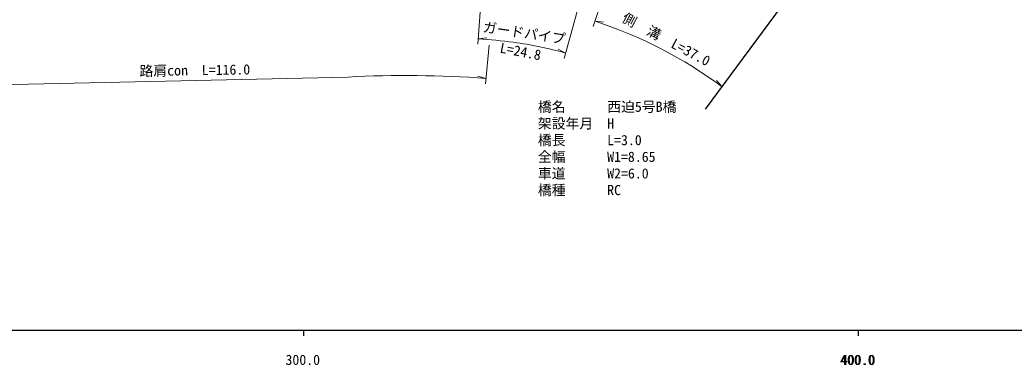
# Model space of a CAD drawing. Units: millimetres, scale not verified. Extents: x 40000 to 680000, y 20000 to 380000.
# Drawn here: x 316832 to 496119, y 198715 to 260857 of the extents above; entities that cross this region are included whole.
import ezdxf
from ezdxf.enums import TextEntityAlignment as Align

# ---------------------------------------------------------------- set-up
doc = ezdxf.new("R2010")
doc.units = ezdxf.units.MM
doc.header["$LTSCALE"] = 1000
for name, color, linetype, lineweight in [('M-BMK-OTRS', 5, 'Continuous', 25), ('M-STR-HTXT', 7, 'Continuous', 13), ('M-TTL-BAND', 7, 'Continuous', 25)]:
    doc.layers.add(name, color=color, linetype=linetype, lineweight=lineweight)
doc.styles.add('ＭＳ ゴシック', font='')
doc.styles.get('ＭＳ ゴシック').set_extended_font_data('MS Gothic')

msp = doc.modelspace()

# ---------------------------------------------------------------- linework, layer by layer
at = {"layer": 'M-BMK-OTRS'}
msp.add_line((440479, 244798), (488075, 309099), dxfattribs=at)
at = {"layer": 'M-STR-HTXT'}
for p, q in [((399431, 256464), (400489, 271427)), ((414981, 253930), (418965, 268391)), ((420234, 259661), (422703, 267271)), ((420543, 260612), (422062, 260435)), ((399501, 257462), (401019, 257655)), ((400810, 249330), (401431, 256303)), ((415247, 254894), (413880, 255582)), ((310477, 249091), (376006, 250573)), ((400899, 250326), (399425, 250734)), ((443454, 248817), (442427, 249950))]:
    msp.add_line(p, q, dxfattribs=at)
for centre, radius, start, end in [((395858, 184516), 80000, 53.49104, 72.02782), ((391690, 146999), 110738, 82.66042, 85.95507), ((395858, 184516), 73000, 74.5978, 82.14352), ((386473, 50624), 200223, 85.86838, 92.99678)]:
    msp.add_arc(centre, radius, start, end, dxfattribs=at)
at = {"layer": 'M-TTL-BAND'}
for p, q in [((40000, 205000), (579000, 205000)), ((368000, 205000), (368000, 204000)), ((468000, 205000), (468000, 204000))]:
    msp.add_line(p, q, dxfattribs=at)

# ---------------------------------------------------------------- texts
at = {"layer": 'M-STR-HTXT', "style": 'ＭＳ ゴシック'}
for s, rotation, p in [('側\u3000溝\u3000L=37.0', 332.18, (432703, 256069)), ('ガードパイプ', 351.559, (407558, 257072)), ('路肩con\u3000L=116.0', 0.845, (348397, 250345))]:
    msp.add_text(s, height=1833, rotation=rotation, dxfattribs=at).set_placement(p, align=Align.BOTTOM_CENTER)
msp.add_text('L=24.8', height=1833, rotation=349.233, dxfattribs=at).set_placement((407294, 256085), align=Align.TOP_CENTER)
for s, p in [('橋名\u3000\u3000\u3000西迫5号B橋', (410234, 243757)), ('架設年月\u3000H', (410234, 240757)), ('橋長\u3000\u3000\u3000L=3.0', (410234, 237757)), ('全幅\u3000\u3000\u3000W1=8.65', (410234, 234757)), ('車道\u3000\u3000\u3000W2=6.0', (410234, 231757)), ('橋種\u3000\u3000\u3000RC', (410234, 228757))]:
    msp.add_text(s, height=1833, dxfattribs=at).set_placement(p, align=Align.BOTTOM_LEFT)
at = {"layer": 'M-TTL-BAND', "style": 'ＭＳ ゴシック'}
for s, p in [('300.0', (367844, 198195)), ('400.0', (467844, 198195)), ('400.0', (468000, 198195))]:
    msp.add_text(s, height=1833, dxfattribs=at).set_placement(p, align=Align.BOTTOM_CENTER)

doc.saveas('drawing.dxf')
